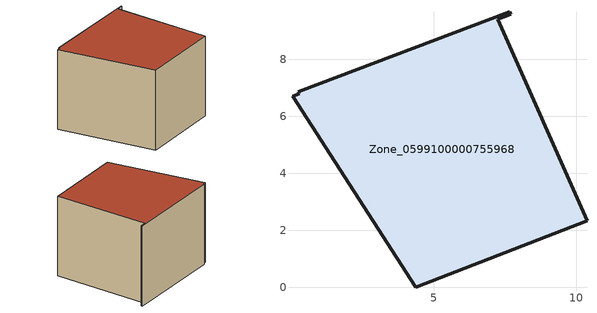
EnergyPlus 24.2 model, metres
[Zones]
Zone_0599100000755968
 floor ground (C_G): 0.04,6.7 0.29,6.79 0.24,6.86 7.68,9.67 7.71,9.58 7.25,9.41 10.38,2.33 4.37,0 z0
 wall outside (C_F): 4.37,0 10.38,2.33 7.25,9.41 7.71,9.58 7.68,9.67 0.24,6.86 0.29,6.79 0.04,6.7 4.37,0 z0:6.79
 roof outside (C_R): 0.29,6.79 0.04,6.7 4.37,0 10.38,2.33 7.25,9.41 7.71,9.58 7.68,9.67 0.24,6.86 z6.79
[BUILDING]
Pand.0599100000755968: North Axis=0; Terrain=City; Loads Convergence Tolerance Value=0.04; Temperature Convergence Tolerance Value=0.4; Solar Distribution=FullExterior; Maximum Number of Warmup Days=25; Minimum Number of Warmup Days=1
[Site:Location]
Rotterdam.The.Hague.AP_ZH_NLD Design_Conditions: Latitude=51.96; Longitude=4.45; Time Zone=1; Elevation=-4.5
[SITE:GROUNDTEMPERATURE:BUILDINGSURFACE]
18, 18, 18, 18, 18, 18, 18, 18, 18, 18, 18, 18
[MATERIAL] Thermal Absorptance=0.9; Solar Absorptance=0.7; Visible Absorptance=0.7
Name | Roughness | Thickness | Conductivity | Density | Specific Heat
G.TI.1946 | MediumSmooth | 0.15 | 1 | 540 | 1210
F.TI.1946 | Rough | 0.3 | 0.857143 | 1920 | 840
R.TI.1946 | MediumRough | 0.2 | 0.1 | 1500 | 1000
[CONSTRUCTION]
C_G: G.TI.1946
C_F: F.TI.1946
C_R: R.TI.1946
[ZONE]
Zone_0599100000755968: Type=1; Multiplier=1; Ceiling Height=Autocalculate; Volume=Autocalculate; Floor Area=autocalculate; Part of Total Floor Area=Yes
[ZONEINFILTRATION:DESIGNFLOWRATE]
Infil_Zone_0599100000755968: Zone or ZoneList or Space or SpaceList=Zone_0599100000755968; Schedule=AlwaysOn; Design Flow Rate Calculation Method=Flow/Area; Flow Rate per Floor Area=0.003; Constant Term Coefficient=1; Temperature Term Coefficient=0; Velocity Term Coefficient=0; Velocity Squared Term Coefficient=0
[HVACTEMPLATE:ZONE:IDEALLOADSAIRSYSTEM]
Zone_0599100000755968: Maximum Heating Supply Air Temperature=50; Minimum Cooling Supply Air Temperature=13; Maximum Heating Supply Air Humidity Ratio=0.0156; Minimum Cooling Supply Air Humidity Ratio=0.0077; Heating Limit=NoLimit; Cooling Limit=NoLimit; Dehumidification Control Type=ConstantSensibleHeatRatio; Cooling Sensible Heat Ratio=0.7; Dehumidification Setpoint=60; Humidification Control Type=None; Humidification Setpoint=30; Outdoor Air Method=None; Outdoor Air Flow Rate per Person=0.00944; Outdoor Air Flow Rate per Zone Floor Area=0; Outdoor Air Flow Rate per Zone=0; Demand Controlled Ventilation Type=None; Outdoor Air Economizer Type=NoEconomizer; Heat Recovery Type=None; Sensible Heat Recovery Effectiveness=0.7; Latent Heat Recovery Effectiveness=0.65
[ZONECONTROL:THERMOSTAT]
ThermostatControl_Zone_0599100000755968: Zone or ZoneList=Zone_0599100000755968; Control Type Schedule=DualSetpointControlType; Control 1=Thermostat_Zone_0599100000755968; Temperature Difference Between Cutout And Setpoint=0
[THERMOSTATSETPOINT:DUALSETPOINT]
Thermostat_Zone_0599100000755968: Heating Setpoint Temperature Schedule=HeatingSetpoint_Zone_0599100000755968; Cooling Setpoint Temperature Schedule=CoolingSetpoint_Zone_0599100000755968
[SCHEDULE:COMPACT]
HeatingSetpoint_Zone_0599100000755968: Through: 12/31, For: AllDays, Until: 24:00, 21
CoolingSetpoint_Zone_0599100000755968: Through: 12/31, For: AllDays, Until: 24:00, 24
DualSetpointControlType: Through: 12/31, For: AllDays, Until: 24:00, 4
AlwaysOn: Through: 12/31, For: AllDays, Until: 24:00, 1
